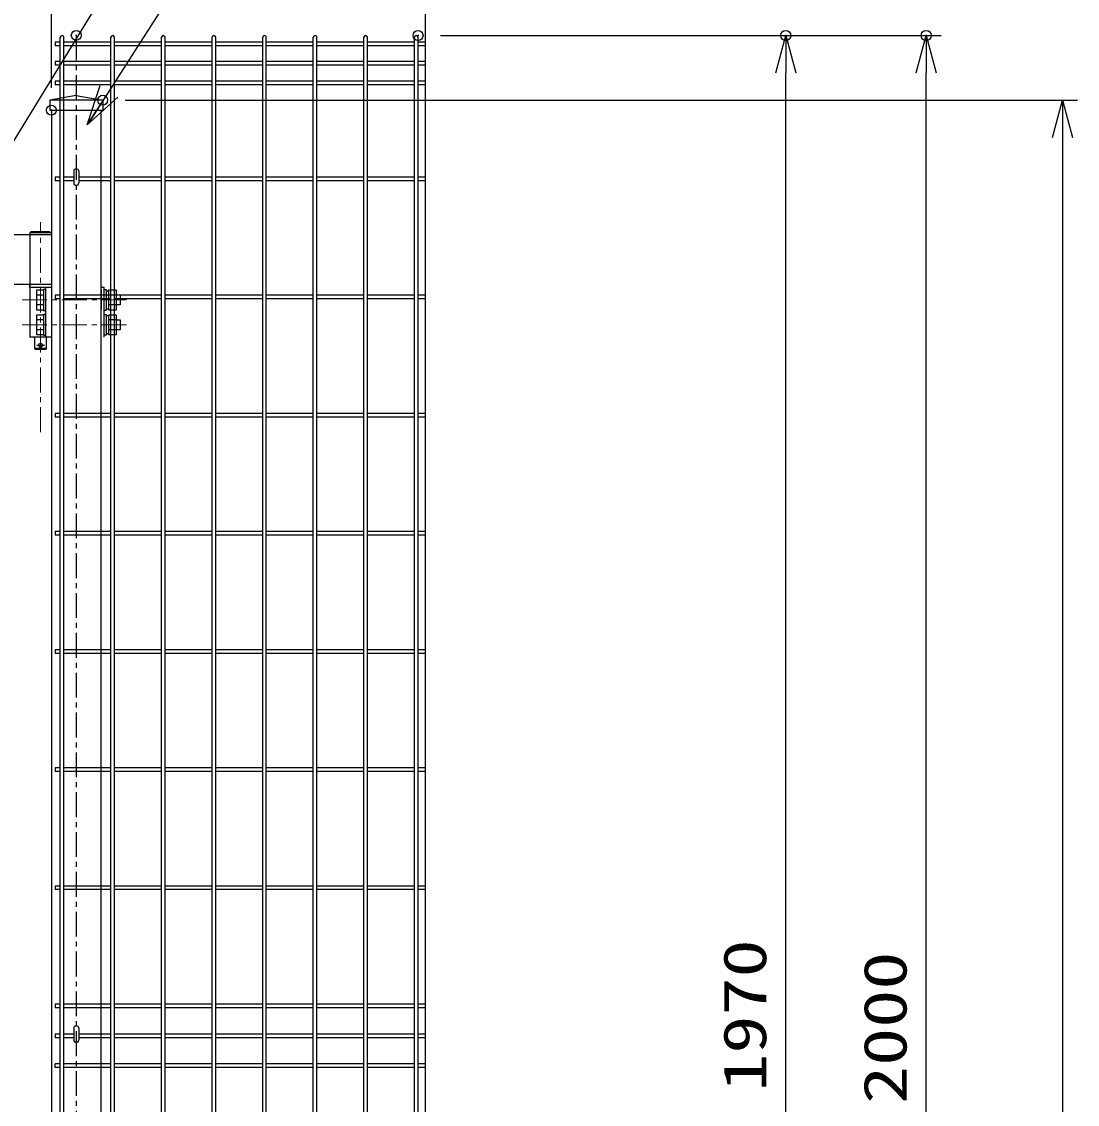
# Model space of a CAD drawing. Units: millimetres, scale not verified. Extents: x -4455 to 4455, y -3150 to 3150.
# Drawn here: x -1669 to -609, y -120 to 967 of the extents above; entities that cross this region are included whole.
import ezdxf
from ezdxf.enums import TextEntityAlignment as Align

# ---------------------------------------------------------------- set-up
doc = ezdxf.new("R2010")
doc.units = ezdxf.units.MM
doc.header["$LTSCALE"] = 20
doc.header["$PDMODE"] = 32
doc.header["$PDSIZE"] = 10
doc.linetypes.add('USER1', pattern=[2, 1.25, -0.25, 0.25, -0.25])
for name, color, linetype, lineweight in [('0-2_外形線', 7, 'Continuous', 25), ('0-3_0', 7, 'Continuous', 25), ('0-4_軸線', 1, 'USER1', 9), ('0-6_寸法', 4, 'Continuous', 25), ('0-9_LAYER15', 1, 'Continuous', 25), ('0-A_EXTCNT-L', 4, 'Continuous', 25), ('0-B_J200', 3, 'Continuous', 25), ('0-C_LAYER04', 1, 'USER1', 25), ('1-0_丁番', 3, 'Continuous', 25), ('1-1_PRTLST-S', 7, 'Continuous', 25), ('1-A_LAYER12', 3, 'Continuous', 25)]:
    doc.layers.add(name, color=color, linetype=linetype, lineweight=lineweight)
doc.layers.add('0-7_DEFPOINTS', color=7, linetype='Continuous')
doc.styles.add('ＭＳ ゴシック', font='')
doc.styles.get('ＭＳ ゴシック').set_extended_font_data('MS Gothic')

# ---------------------------------------------------------------- blocks, each defined once
blk = doc.blocks.new('_Open30')
at = {"layer": '0-6_寸法'}
blk.add_line((0, 0), (-20, 0), dxfattribs=at)
blk.add_lwpolyline([(-20, 5.36), (0, 0), (-20, -5.36)], dxfattribs=at)

msp = doc.modelspace()

# ---------------------------------------------------------------- linework, layer by layer
at = {"layer": '0-2_外形線'}
for p, q in [((-1613.81, 893.13), (-1640.31, 888.46)), ((-1613.81, 893.13), (-1587.31, 888.46)), ((-1640.31, 888.46), (-1640.31, 878.46)), ((-1587.31, 888.46), (-1640.31, 888.46)), ((-1587.31, 888.46), (-1597.81, 888.46)), ((-1587.31, 888.46), (-1587.31, 878.46)), ((-1640.31, 878.46), (-1587.31, 878.46)), ((-1638.81, 878.46), (-1638.81, -1346.54)), ((-1588.81, -1346.54), (-1588.81, 878.46))]:
    msp.add_line(p, q, dxfattribs=at)
at = {"layer": '0-3_0'}
for centre in [(-1613.81, 817.61), (-1613.81, -42.89)]:
    msp.add_ellipse(centre, major_axis=(-2.6, 0), ratio=0.649974, start_param=3.1415927, end_param=6.2831853, dxfattribs=at)
at = {"layer": '0-4_軸線'}
for p, q in [((-1649.66, 555.17), (-1649.66, 766.05)), ((-1668.26, 687.96), (-1562.99, 687.96)), ((-1668.26, 662.96), (-1562.99, 662.96))]:
    msp.add_line(p, q, dxfattribs=at)
at = {"layer": '0-7_DEFPOINTS'}
for p in [(-1613.81, 953.63), (-1270.82, 953.46), (-901.78, 953.46), (-760.89, 953.46), (-1587.31, 888.46), (-1638.81, 878.46)]:
    msp.add_point(p, dxfattribs=at)
at = {"layer": '0-9_LAYER15'}
for p, q in [((-1638.81, 900.96), (-1638.81, 1213.87)), ((-1248.32, 953.46), (-886.78, 953.46)), ((-1248.32, 953.46), (-745.89, 953.46)), ((-1564.81, 888.46), (-609.18, 888.46))]:
    msp.add_line(p, q, dxfattribs=at)
at = {"layer": '0-9_LAYER15', "color": 2}
for p, q in [((-901.78, -979.04), (-901.78, 915.96)), ((-760.89, -1009.04), (-760.89, 915.96)), ((-624.18, 850.96), (-624.18, -1309.04))]:
    msp.add_line(p, q, dxfattribs=at)
at = {"layer": '0-A_EXTCNT-L'}
msp.add_line((-1263.81, 1025.03), (-1263.81, -1405.14), dxfattribs=at)
at = {"layer": '0-B_J200'}
for p, q in [((-1629.81, 946.83), (-1635.01, 946.83)), ((-1635.01, 946.83), (-1635.01, 943.23)), ((-1629.81, -1014.74), (-1629.81, 951.66)), ((-1626.21, -1014.74), (-1626.21, 951.66)), ((-1579.04, 946.83), (-1626.21, 946.83)), ((-1579.04, -1014.74), (-1579.04, 951.66)), ((-1575.44, -1014.74), (-1575.44, 951.66)), ((-1528.27, 946.83), (-1575.44, 946.83)), ((-1528.27, -1014.74), (-1528.27, 951.66)), ((-1524.67, -1014.74), (-1524.67, 951.66)), ((-1477.5, 946.83), (-1524.67, 946.83)), ((-1477.5, -1014.74), (-1477.5, 951.66)), ((-1473.9, -1014.74), (-1473.9, 951.66)), ((-1426.73, 946.83), (-1473.9, 946.83)), ((-1426.73, -1014.74), (-1426.73, 951.66)), ((-1423.13, -1014.74), (-1423.13, 951.66)), ((-1375.96, 946.83), (-1423.13, 946.83)), ((-1375.96, -1014.74), (-1375.96, 951.66)), ((-1372.36, -1014.74), (-1372.36, 951.66)), ((-1325.19, 946.83), (-1372.36, 946.83)), ((-1325.19, -1014.74), (-1325.19, 951.66)), ((-1321.59, -1014.74), (-1321.59, 951.66)), ((-1274.42, 946.83), (-1321.59, 946.83)), ((-1274.42, -1014.74), (-1274.42, 951.66)), ((-1270.82, -1014.74), (-1270.82, 951.66)), ((-1263.81, 946.83), (-1270.82, 946.83)), ((-1629.81, 943.23), (-1635.01, 943.23)), ((-1579.04, 943.23), (-1626.21, 943.23)), ((-1528.27, 943.23), (-1575.44, 943.23)), ((-1477.5, 943.23), (-1524.67, 943.23)), ((-1426.73, 943.23), (-1473.9, 943.23)), ((-1375.96, 943.23), (-1423.13, 943.23)), ((-1325.19, 943.23), (-1372.36, 943.23)), ((-1274.42, 943.23), (-1321.59, 943.23)), ((-1263.81, 943.23), (-1270.82, 943.23)), ((-1629.81, 927.26), (-1635.01, 927.26)), ((-1635.01, 927.26), (-1635.01, 923.66)), ((-1579.04, 927.26), (-1626.21, 927.26)), ((-1528.27, 927.26), (-1575.44, 927.26)), ((-1477.5, 927.26), (-1524.67, 927.26)), ((-1426.73, 927.26), (-1473.9, 927.26)), ((-1375.96, 927.26), (-1423.13, 927.26)), ((-1325.19, 927.26), (-1372.36, 927.26)), ((-1274.42, 927.26), (-1321.59, 927.26)), ((-1263.8, 927.26), (-1270.81, 927.26)), ((-1629.81, 923.66), (-1635.01, 923.66)), ((-1579.04, 923.66), (-1626.21, 923.66)), ((-1528.27, 923.66), (-1575.44, 923.66)), ((-1477.5, 923.66), (-1524.67, 923.66)), ((-1426.73, 923.66), (-1473.9, 923.66)), ((-1375.96, 923.66), (-1423.13, 923.66)), ((-1325.19, 923.66), (-1372.36, 923.66)), ((-1274.42, 923.66), (-1321.59, 923.66)), ((-1263.8, 923.66), (-1270.81, 923.66)), ((-1629.81, 907.68), (-1635.01, 907.68)), ((-1635.01, 907.68), (-1635.01, 904.08)), ((-1629.81, 904.08), (-1635.01, 904.08)), ((-1579.04, 907.68), (-1626.21, 907.68)), ((-1579.04, 904.08), (-1626.21, 904.08)), ((-1528.27, 907.68), (-1575.44, 907.68)), ((-1528.27, 904.08), (-1575.44, 904.08)), ((-1477.5, 907.68), (-1524.67, 907.68)), ((-1477.5, 904.08), (-1524.67, 904.08)), ((-1426.73, 907.68), (-1473.9, 907.68)), ((-1426.73, 904.08), (-1473.9, 904.08)), ((-1375.96, 907.68), (-1423.13, 907.68)), ((-1375.96, 904.08), (-1423.13, 904.08)), ((-1325.19, 907.68), (-1372.36, 907.68)), ((-1325.19, 904.08), (-1372.36, 904.08)), ((-1274.42, 907.68), (-1321.59, 907.68)), ((-1274.42, 904.08), (-1321.59, 904.08)), ((-1263.8, 907.68), (-1270.81, 907.68)), ((-1263.8, 904.08), (-1270.81, 904.08)), ((-1635, 811.26), (-1635, 807.66)), ((-1629.8, 811.26), (-1635, 811.26)), ((-1629.8, 807.66), (-1635, 807.66)), ((-1616.4, 811.26), (-1626.2, 811.26)), ((-1616.4, 807.66), (-1626.2, 807.66)), ((-1579.03, 811.26), (-1611.2, 811.26)), ((-1579.03, 807.66), (-1611.2, 807.66)), ((-1528.26, 811.26), (-1575.43, 811.26)), ((-1528.26, 807.66), (-1575.43, 807.66)), ((-1477.49, 811.26), (-1524.66, 811.26)), ((-1477.49, 807.66), (-1524.66, 807.66)), ((-1426.72, 811.26), (-1473.89, 811.26)), ((-1426.72, 807.66), (-1473.89, 807.66)), ((-1375.95, 811.26), (-1423.12, 811.26)), ((-1375.95, 807.66), (-1423.12, 807.66)), ((-1325.18, 811.26), (-1372.35, 811.26)), ((-1325.18, 807.66), (-1372.35, 807.66)), ((-1274.41, 811.26), (-1321.58, 811.26)), ((-1274.41, 807.66), (-1321.58, 807.66)), ((-1263.8, 811.26), (-1270.81, 811.26)), ((-1263.8, 807.66), (-1270.81, 807.66)), ((-1629.81, 692.61), (-1635.01, 692.61)), ((-1635.01, 692.61), (-1635.01, 689.01)), ((-1629.81, 689.01), (-1635.01, 689.01)), ((-1579.04, 692.61), (-1626.21, 692.61)), ((-1579.04, 689.01), (-1626.21, 689.01)), ((-1528.27, 692.61), (-1575.44, 692.61)), ((-1528.27, 689.01), (-1575.44, 689.01)), ((-1477.5, 692.61), (-1524.67, 692.61)), ((-1477.5, 689.01), (-1524.67, 689.01)), ((-1426.73, 692.61), (-1473.9, 692.61)), ((-1426.73, 689.01), (-1473.9, 689.01)), ((-1375.96, 692.61), (-1423.13, 692.61)), ((-1375.96, 689.01), (-1423.13, 689.01)), ((-1325.19, 692.61), (-1372.36, 692.61)), ((-1325.19, 689.01), (-1372.36, 689.01)), ((-1274.42, 692.61), (-1321.59, 692.61)), ((-1274.42, 689.01), (-1321.59, 689.01)), ((-1263.81, 692.61), (-1270.82, 692.61)), ((-1263.81, 689.01), (-1270.82, 689.01)), ((-1629.81, 573.97), (-1635.01, 573.97)), ((-1635.01, 573.97), (-1635.01, 570.37)), ((-1629.81, 570.37), (-1635.01, 570.37)), ((-1579.04, 573.97), (-1626.21, 573.97)), ((-1579.04, 570.37), (-1626.21, 570.37)), ((-1528.27, 573.97), (-1575.44, 573.97)), ((-1528.27, 570.37), (-1575.44, 570.37)), ((-1477.5, 573.97), (-1524.67, 573.97)), ((-1477.5, 570.37), (-1524.67, 570.37)), ((-1426.73, 573.97), (-1473.9, 573.97)), ((-1426.73, 570.37), (-1473.9, 570.37)), ((-1375.96, 573.97), (-1423.13, 573.97)), ((-1375.96, 570.37), (-1423.13, 570.37)), ((-1325.19, 573.97), (-1372.36, 573.97)), ((-1325.19, 570.37), (-1372.36, 570.37)), ((-1274.42, 573.97), (-1321.59, 573.97)), ((-1274.42, 570.37), (-1321.59, 570.37)), ((-1263.8, 573.97), (-1270.81, 573.97)), ((-1263.8, 570.37), (-1270.81, 570.37)), ((-1635, 455.33), (-1635, 451.73)), ((-1629.8, 455.33), (-1635, 455.33)), ((-1629.8, 451.73), (-1635, 451.73)), ((-1579.03, 455.33), (-1626.21, 455.33)), ((-1579.03, 451.73), (-1626.21, 451.73)), ((-1528.26, 455.33), (-1575.43, 455.33)), ((-1528.26, 451.73), (-1575.43, 451.73)), ((-1477.49, 455.33), (-1524.66, 455.33)), ((-1477.49, 451.73), (-1524.66, 451.73)), ((-1426.72, 455.33), (-1473.89, 455.33)), ((-1426.72, 451.73), (-1473.89, 451.73)), ((-1375.95, 455.33), (-1423.12, 455.33)), ((-1375.95, 451.73), (-1423.12, 451.73)), ((-1325.18, 455.33), (-1372.35, 455.33)), ((-1325.18, 451.73), (-1372.35, 451.73)), ((-1274.41, 455.33), (-1321.58, 455.33)), ((-1274.41, 451.73), (-1321.58, 451.73)), ((-1263.8, 455.33), (-1270.81, 455.33)), ((-1263.8, 451.73), (-1270.81, 451.73)), ((-1629.81, 333.09), (-1635.01, 333.09)), ((-1579.04, 336.69), (-1626.21, 336.69)), ((-1579.04, 333.09), (-1626.21, 333.09)), ((-1528.27, 336.69), (-1575.44, 336.69)), ((-1528.27, 333.09), (-1575.44, 333.09)), ((-1477.5, 336.69), (-1524.67, 336.69)), ((-1477.5, 333.09), (-1524.67, 333.09)), ((-1426.73, 336.69), (-1473.9, 336.69)), ((-1426.73, 333.09), (-1473.9, 333.09)), ((-1375.96, 336.69), (-1423.13, 336.69)), ((-1375.96, 333.09), (-1423.13, 333.09)), ((-1325.19, 336.69), (-1372.36, 336.69)), ((-1325.19, 333.09), (-1372.36, 333.09)), ((-1274.42, 336.69), (-1321.59, 336.69)), ((-1274.42, 333.09), (-1321.59, 333.09)), ((-1263.8, 336.69), (-1270.81, 336.69)), ((-1263.8, 333.09), (-1270.81, 333.09)), ((-1629.81, 218.04), (-1635.01, 218.04)), ((-1635.01, 218.04), (-1635.01, 214.44)), ((-1579.04, 218.04), (-1626.21, 218.04)), ((-1528.27, 218.04), (-1575.44, 218.04)), ((-1477.5, 218.04), (-1524.67, 218.04)), ((-1426.73, 218.04), (-1473.9, 218.04)), ((-1375.96, 218.04), (-1423.13, 218.04)), ((-1325.19, 218.04), (-1372.36, 218.04)), ((-1274.42, 218.04), (-1321.59, 218.04)), ((-1263.81, 218.04), (-1270.82, 218.04)), ((-1629.81, 214.44), (-1635.01, 214.44)), ((-1579.04, 214.44), (-1626.21, 214.44)), ((-1528.27, 214.44), (-1575.44, 214.44)), ((-1477.5, 214.44), (-1524.67, 214.44)), ((-1426.73, 214.44), (-1473.9, 214.44)), ((-1375.96, 214.44), (-1423.13, 214.44)), ((-1325.19, 214.44), (-1372.36, 214.44)), ((-1274.42, 214.44), (-1321.59, 214.44)), ((-1263.81, 214.44), (-1270.82, 214.44)), ((-1579.04, 99.4), (-1626.21, 99.4)), ((-1528.27, 99.4), (-1575.44, 99.4)), ((-1477.5, 99.4), (-1524.67, 99.4)), ((-1426.73, 99.4), (-1473.9, 99.4)), ((-1375.96, 99.4), (-1423.13, 99.4)), ((-1325.19, 99.4), (-1372.36, 99.4)), ((-1274.42, 99.4), (-1321.59, 99.4)), ((-1263.8, 99.4), (-1270.81, 99.4)), ((-1629.81, 95.8), (-1635.01, 95.8)), ((-1579.04, 95.8), (-1626.21, 95.8)), ((-1528.27, 95.8), (-1575.44, 95.8)), ((-1477.5, 95.8), (-1524.67, 95.8)), ((-1426.73, 95.8), (-1473.9, 95.8)), ((-1375.96, 95.8), (-1423.13, 95.8)), ((-1325.19, 95.8), (-1372.36, 95.8)), ((-1274.42, 95.8), (-1321.59, 95.8)), ((-1263.8, 95.8), (-1270.81, 95.8)), ((-1629.81, -19.24), (-1635.01, -19.24)), ((-1635.01, -19.24), (-1635.01, -22.84)), ((-1579.04, -19.24), (-1626.21, -19.24)), ((-1528.27, -19.24), (-1575.44, -19.24)), ((-1477.5, -19.24), (-1524.67, -19.24)), ((-1426.73, -19.24), (-1473.9, -19.24)), ((-1375.96, -19.24), (-1423.13, -19.24)), ((-1325.19, -19.24), (-1372.36, -19.24)), ((-1274.42, -19.24), (-1321.59, -19.24)), ((-1263.8, -19.24), (-1270.81, -19.24)), ((-1629.81, -22.84), (-1635.01, -22.84)), ((-1579.04, -22.84), (-1626.21, -22.84)), ((-1528.27, -22.84), (-1575.44, -22.84)), ((-1477.5, -22.84), (-1524.67, -22.84)), ((-1426.73, -22.84), (-1473.9, -22.84)), ((-1375.96, -22.84), (-1423.13, -22.84)), ((-1325.19, -22.84), (-1372.36, -22.84)), ((-1274.42, -22.84), (-1321.59, -22.84)), ((-1263.8, -22.84), (-1270.81, -22.84)), ((-1635, -49.24), (-1635, -52.84)), ((-1629.8, -49.24), (-1635, -49.24)), ((-1629.8, -52.84), (-1635, -52.84)), ((-1616.4, -49.24), (-1626.2, -49.24)), ((-1616.4, -52.84), (-1626.2, -52.84)), ((-1579.03, -49.24), (-1611.2, -49.24)), ((-1579.03, -52.84), (-1611.2, -52.84)), ((-1528.26, -49.24), (-1575.43, -49.24)), ((-1528.26, -52.84), (-1575.43, -52.84)), ((-1477.49, -49.24), (-1524.66, -49.24)), ((-1477.49, -52.84), (-1524.66, -52.84)), ((-1426.72, -49.24), (-1473.89, -49.24)), ((-1426.72, -52.84), (-1473.89, -52.84)), ((-1375.95, -49.24), (-1423.12, -49.24)), ((-1375.95, -52.84), (-1423.12, -52.84)), ((-1325.18, -49.24), (-1372.35, -49.24)), ((-1325.18, -52.84), (-1372.35, -52.84)), ((-1274.41, -49.24), (-1321.58, -49.24)), ((-1274.41, -52.84), (-1321.58, -52.84)), ((-1263.8, -49.24), (-1270.81, -49.24)), ((-1263.8, -52.84), (-1270.81, -52.84)), ((-1629.81, -79.24), (-1635.01, -79.24)), ((-1635.01, -82.84), (-1635.01, -79.24)), ((-1629.81, -82.84), (-1635.01, -82.84)), ((-1579.04, -79.24), (-1626.21, -79.24)), ((-1579.04, -82.84), (-1626.21, -82.84)), ((-1528.27, -79.24), (-1575.44, -79.24)), ((-1528.27, -82.84), (-1575.44, -82.84)), ((-1477.5, -79.24), (-1524.67, -79.24)), ((-1477.5, -82.84), (-1524.67, -82.84)), ((-1426.73, -79.24), (-1473.9, -79.24)), ((-1426.73, -82.84), (-1473.9, -82.84)), ((-1375.96, -79.24), (-1423.13, -79.24)), ((-1375.96, -82.84), (-1423.13, -82.84)), ((-1325.19, -79.24), (-1372.36, -79.24)), ((-1325.19, -82.84), (-1372.36, -82.84)), ((-1274.42, -79.24), (-1321.59, -79.24)), ((-1274.42, -82.84), (-1321.59, -82.84)), ((-1263.81, -79.24), (-1270.82, -79.24)), ((-1263.81, -82.84), (-1270.82, -82.84))]:
    msp.add_line(p, q, dxfattribs=at)
for points in [[(-1629.81, 336.69), (-1635.01, 336.69), (-1635.01, 333.09)], [(-1629.81, 99.4), (-1635.01, 99.4), (-1635.01, 95.8)]]:
    msp.add_lwpolyline(points, dxfattribs=at)
for centre in [(-1628.01, 951.66), (-1577.24, 951.66), (-1526.47, 951.66), (-1475.7, 951.66), (-1424.93, 951.66), (-1374.16, 951.66), (-1323.39, 951.66), (-1272.62, 951.66)]:
    msp.add_arc(centre, 1.8, 0, 180, dxfattribs=at)
at = {"layer": '0-C_LAYER04'}
msp.add_line((-1613.81, 953.63), (-1613.81, -1442.48), dxfattribs=at)
at = {"layer": '1-0_丁番'}
for p, q in [((-1638.81, 753.46), (-1686.81, 753.46)), ((-1658.66, 756.46), (-1660.51, 755.46)), ((-1660.51, 755.46), (-1660.51, 700.46)), ((-1638.81, 755.46), (-1660.51, 755.46)), ((-1640.66, 756.46), (-1658.66, 756.46)), ((-1640.66, 756.46), (-1638.81, 755.46)), ((-1638.81, 755.46), (-1638.81, 700.46)), ((-1638.81, 703.46), (-1686.81, 703.46)), ((-1660.51, 700.46), (-1660.51, 703.46)), ((-1638.81, 700.46), (-1660.51, 700.46)), ((-1660.51, 700.46), (-1660.51, 650.46)), ((-1653.81, 697.77), (-1653.81, 678.14)), ((-1646.81, 697.77), (-1653.81, 697.77)), ((-1646.81, 698.46), (-1646.81, 677.46)), ((-1644.81, 698.46), (-1646.81, 698.46)), ((-1644.81, 700.46), (-1644.81, 650.46)), ((-1638.81, 700.46), (-1638.81, 650.46)), ((-1638.81, 698.46), (-1638.81, 677.46)), ((-1585.81, 700.46), (-1588.81, 700.46)), ((-1588.81, 698.46), (-1588.81, 678.76)), ((-1585.81, 650.46), (-1585.81, 700.46)), ((-1585.81, 698.46), (-1583.81, 698.46)), ((-1583.81, 698.46), (-1583.81, 677.46)), ((-1583.81, 697.16), (-1581.31, 697.16)), ((-1581.31, 697.77), (-1581.31, 678.14)), ((-1573.31, 697.77), (-1581.31, 697.77)), ((-1573.31, 678.14), (-1573.31, 697.77)), ((-1646.81, 692.86), (-1653.81, 692.86)), ((-1573.31, 692.86), (-1581.31, 692.86)), ((-1646.81, 683.05), (-1653.81, 683.05)), ((-1653.81, 678.14), (-1646.81, 678.14)), ((-1646.81, 677.46), (-1644.81, 677.46)), ((-1583.81, 677.46), (-1585.81, 677.46)), ((-1581.31, 678.76), (-1583.81, 678.76)), ((-1573.31, 683.05), (-1581.31, 683.05)), ((-1581.31, 678.14), (-1573.31, 678.14)), ((-1569.81, 682.96), (-1573.31, 682.96)), ((-1646.81, 672.77), (-1653.81, 672.77)), ((-1653.81, 672.77), (-1653.81, 653.14)), ((-1646.81, 667.86), (-1653.81, 667.86)), ((-1644.81, 673.46), (-1646.81, 673.46)), ((-1646.81, 673.46), (-1646.81, 652.46)), ((-1585.81, 673.46), (-1583.81, 673.46)), ((-1583.81, 673.46), (-1583.81, 652.46)), ((-1583.81, 672.16), (-1581.31, 672.16)), ((-1573.31, 672.77), (-1581.31, 672.77)), ((-1581.31, 672.77), (-1581.31, 653.14)), ((-1573.31, 667.86), (-1581.31, 667.86)), ((-1573.31, 653.14), (-1573.31, 672.77)), ((-1573.31, 667.96), (-1569.81, 667.96)), ((-1569.81, 667.96), (-1569.81, 657.96)), ((-1646.81, 658.05), (-1653.81, 658.05)), ((-1653.81, 653.14), (-1646.81, 653.14)), ((-1646.81, 652.46), (-1644.81, 652.46)), ((-1583.81, 652.46), (-1585.81, 652.46)), ((-1581.31, 653.76), (-1583.81, 653.76)), ((-1573.31, 658.05), (-1581.31, 658.05)), ((-1581.31, 653.14), (-1573.31, 653.14)), ((-1569.81, 657.96), (-1573.31, 657.96)), ((-1638.81, 650.46), (-1660.51, 650.46)), ((-1653.49, 642.46), (-1645.82, 642.46)), ((-1643.66, 639.46), (-1643.66, 650.46)), ((-1655.66, 639.46), (-1643.66, 639.46)), ((-1655.11, 638.46), (-1644.21, 638.46)), ((-1643.66, 639.46), (-1644.21, 638.46))]:
    msp.add_line(p, q, dxfattribs=at)
for points in [[(-1638.81, 700.46), (-1660.51, 700.46), (-1660.51, 703.46)], [(-1573.31, 692.96), (-1569.81, 692.96), (-1569.81, 682.96)], [(-1655.66, 650.46), (-1655.66, 639.46), (-1655.11, 638.46)]]:
    msp.add_lwpolyline(points, dxfattribs=at)
msp.add_circle((-1649.66, 642.46), 2, dxfattribs=at)
at = {"layer": '1-1_PRTLST-S'}
for p, q in [((-1616.41, 817.63), (-1616.41, 805.46)), ((-1611.21, 817.63), (-1611.21, 805.46)), ((-1616.41, -42.87), (-1616.41, -55.04)), ((-1611.21, -42.87), (-1611.21, -55.04))]:
    msp.add_line(p, q, dxfattribs=at)
for centre in [(-1613.81, 805.46), (-1613.81, -55.04)]:
    msp.add_arc(centre, 2.6, 180, 0, dxfattribs=at)
at = {"layer": '1-A_LAYER12'}
for points in [[(-725.85, 1227.99), (-1444.23, 1227.99), (-1698.04, 813.65)], [(-897.55, 1099.43), (-1451.89, 1099.43), (-1601.62, 865.51)]]:
    msp.add_lwpolyline(points, dxfattribs=at)

# ---------------------------------------------------------------- block references
at = {"layer": '0-9_LAYER15', "xscale": 1.875, "yscale": 1.875, "rotation": 90}
for p in [(-901.78, 953.46), (-760.89, 953.46), (-624.18, 888.46)]:
    msp.add_blockref('_Open30', p, dxfattribs=at)
at = {"layer": '1-A_LAYER12', "xscale": 2, "yscale": 2, "rotation": 237.02978}
msp.add_blockref('_Open30', (-1602.71, 863.83), dxfattribs=at)

# ---------------------------------------------------------------- texts
at = {"layer": '0-9_LAYER15', "color": 3, "style": 'ＭＳ ゴシック', "width": 1.3}
for s, p in [('1970', (-908.45, -107.13)), ('2000', (-767.56, -119.4))]:
    msp.add_text(s, height=43.26, rotation=90, dxfattribs=at).set_placement(p, align=Align.BOTTOM_LEFT)

doc.saveas('drawing.dxf')
